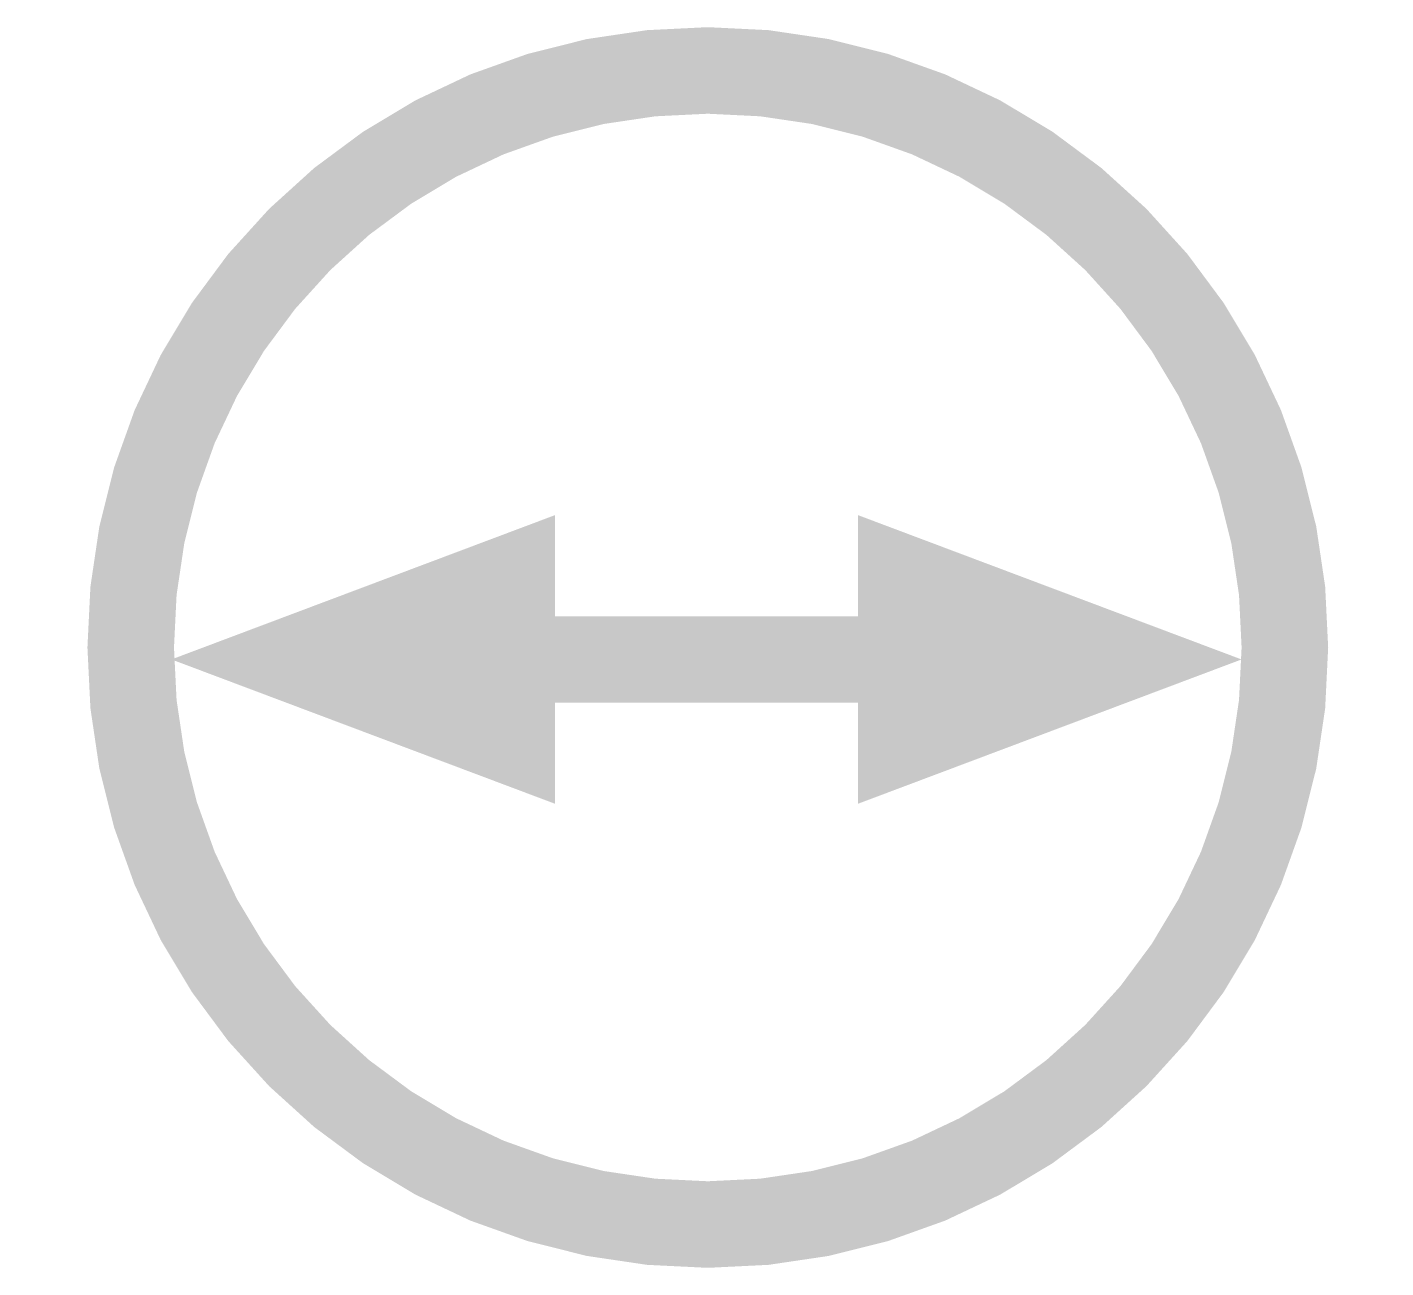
# Model space of a CAD drawing. Extents: x -0.21 to 4.5, y -0.01 to 4.29.
import ezdxf

# ---------------------------------------------------------------- set-up
doc = ezdxf.new("R2010")
doc.units = 0
doc.header["$MEASUREMENT"] = 0
doc.layers.get('0').update_dxf_attribs({"linetype": 'CONTINUOUS'})

msp = doc.modelspace()

# ---------------------------------------------------------------- linework, layer by layer
at = {"const_width": 0.3}
msp.add_lwpolyline([(2.1503, 0.1426, 1), (2.1503, 4.1426, 1), (2.1503, 0.1426, 1)], format="xyb", dxfattribs=at)
for points in [[(0.2915, 2.1012, 0, 1, 0), (1.6202, 2.1012, 1, 1, 0)], [(4.0001, 2.1012, 0, 1, 0), (2.6714, 2.1012, 1, 1, 0)]]:
    msp.add_lwpolyline(points, format="xyseb")
msp.add_lwpolyline([(1.1191, 2.1012), (3.53, 2.1012)], dxfattribs=at)

doc.saveas('drawing.dxf')
